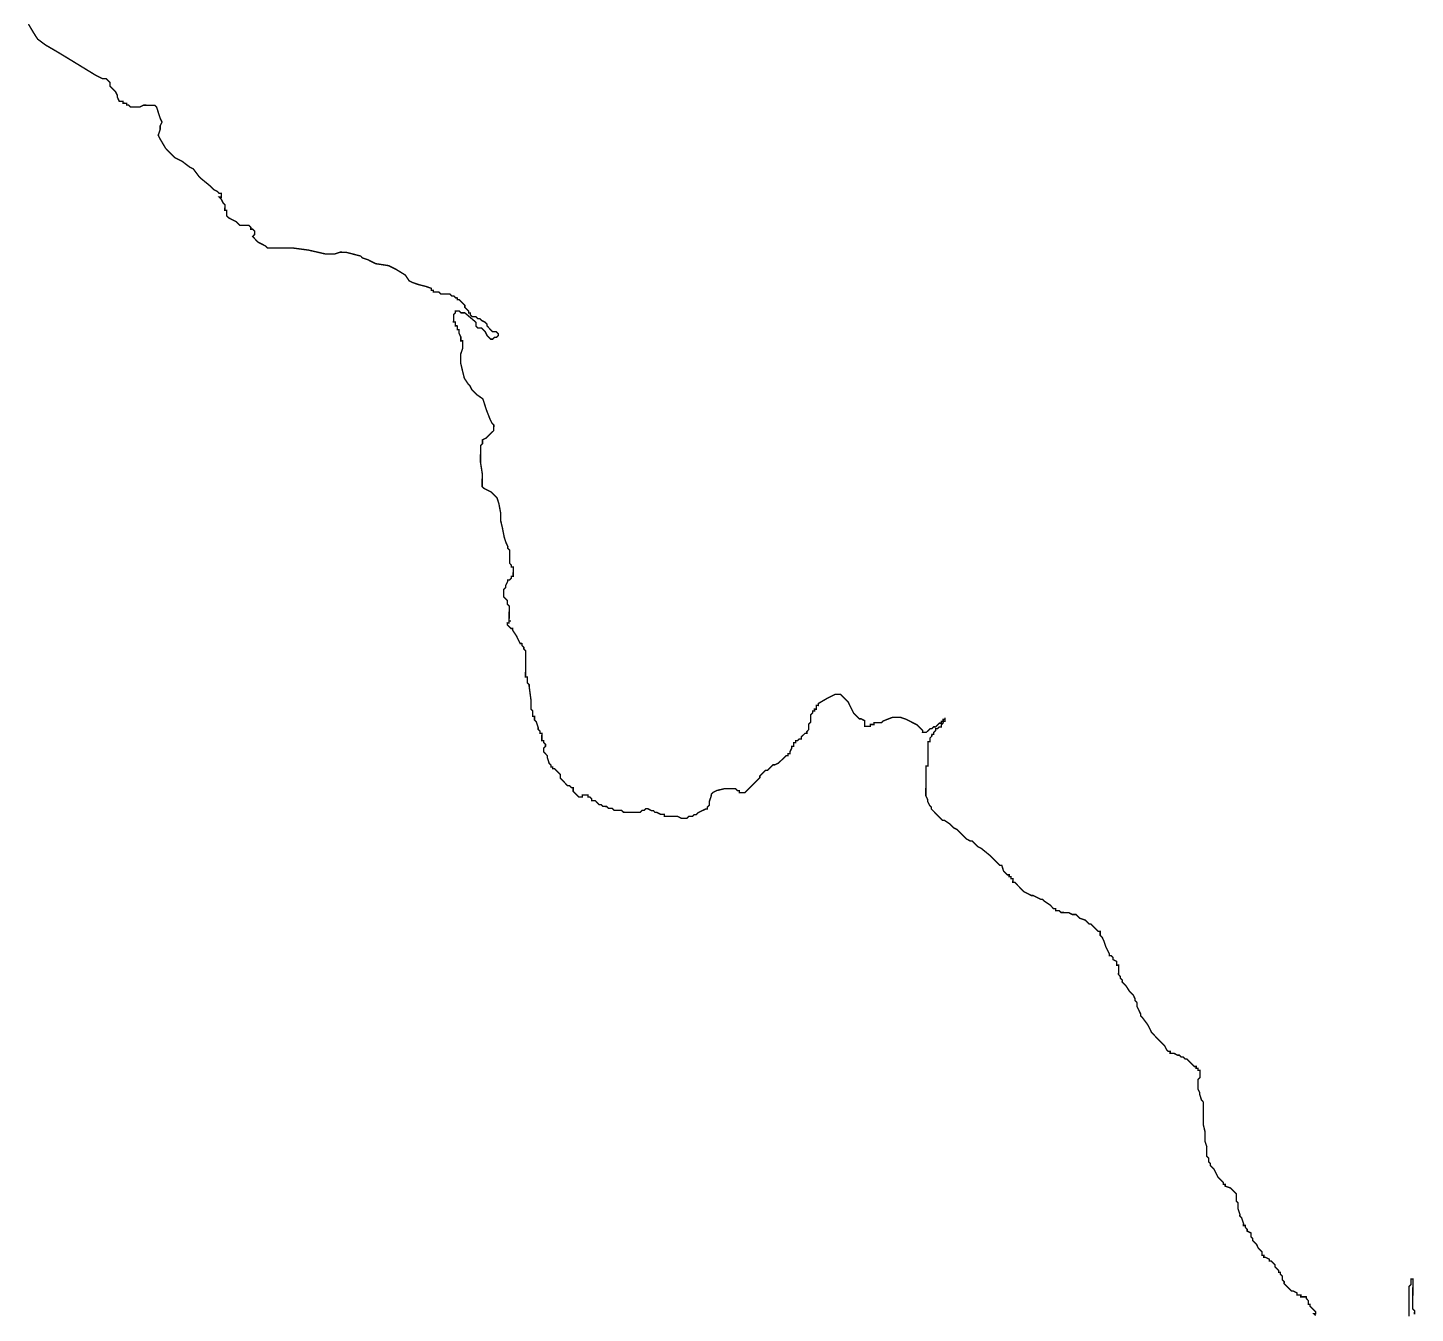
# Model space of a CAD drawing. Header units: metres. Extents: x 290190 to 339802, y 1811045 to 1991312.
# Drawn here: x 303008 to 306006, y 1937912 to 1940691 of the extents above; entities that cross this region are included whole.
import ezdxf

# ---------------------------------------------------------------- set-up
doc = ezdxf.new("R2010")
doc.units = ezdxf.units.M
doc.header["$MEASUREMENT"] = 0
doc.layers.add('HAZARDS LINE', color=1, linetype='Continuous')

msp = doc.modelspace()

# ---------------------------------------------------------------- linework, layer by layer
at = {"layer": 'HAZARDS LINE', "lineweight": 18}
for points in [[(305791, 1937907, 3.02, 3.02, 0), (305787, 1937911.1, 3.02, 3.02, 0), (305791, 1937911.1, 3.02, 3.02, 0), (305791, 1937915.1, 3.02, 3.02, 0), (305783, 1937923.2, 3.02, 3.02, 0), (305779, 1937927.3, 3.02, 3.02, 0), (305779, 1937931.3, 3.02, 3.02, 0), (305775, 1937931.4, 3.02, 3.02, 0), (305775.1, 1937939.4, 3.02, 3.02, 0), (305771.1, 1937943.5, 3.02, 3.02, 0), (305771.1, 1937947.5, 3.02, 3.02, 0), (305759, 1937947.6, 3.02, 3.02, 0), (305759, 1937951.7, 3.02, 3.02, 0), (305751, 1937951.7, 3.02, 3.02, 0), (305751, 1937955.8, 3.02, 3.02, 0), (305743, 1937959.9, 3.02, 3.02, 0), (305738.9, 1937959.9, 3.02, 3.02, 0), (305730.9, 1937968, 3.02, 3.02, 0), (305726.9, 1937972.1, 3.02, 3.02, 0), (305722.9, 1937976.1, 3.02, 3.02, 0), (305723, 1937980.2, 3.02, 3.02, 0), (305718.9, 1937984.2, 3.02, 3.02, 0), (305719, 1937992.3, 3.02, 3.02, 0), (305715, 1937996.4, 3.02, 3.02, 0), (305715, 1938000.4, 3.02, 3.02, 0), (305711, 1938000.4, 3.02, 3.02, 0), (305711, 1938004.5, 3.02, 3.02, 0), (305707, 1938008.5, 3.02, 3.02, 0), (305703, 1938012.6, 3.02, 3.02, 0), (305703.1, 1938016.6, 3.02, 3.02, 0), (305699.1, 1938020.7, 3.02, 3.02, 0), (305695.1, 1938024.8, 3.02, 3.02, 0), (305691, 1938024.8, 3.02, 3.02, 0), (305691.1, 1938028.8, 3.02, 3.02, 0), (305683, 1938032.9, 3.02, 3.02, 0), (305679, 1938032.9, 3.02, 3.02, 0), (305679, 1938037, 3.02, 3.02, 0), (305675, 1938037, 3.02, 3.02, 0), (305675, 1938045.1, 3.02, 3.02, 0), (305671, 1938049.1, 3.02, 3.02, 0), (305667, 1938053.2, 3.02, 3.02, 0), (305663.1, 1938061.3, 3.02, 3.02, 0), (305659.1, 1938065.4, 3.02, 3.02, 0), (305655.1, 1938069.4, 3.02, 3.02, 0), (305655.1, 1938073.5, 3.02, 3.02, 0), (305651.1, 1938077.5, 3.02, 3.02, 0), (305651.2, 1938085.6, 3.02, 3.02, 0), (305643.1, 1938089.7, 3.02, 3.02, 0), (305643.1, 1938093.7, 3.02, 3.02, 0), (305639.1, 1938097.8, 3.02, 3.02, 0), (305639.2, 1938101.8, 3.02, 3.02, 0), (305635.1, 1938101.8, 3.02, 3.02, 0), (305635.2, 1938105.9, 3.02, 3.02, 0), (305631.2, 1938118, 3.02, 3.02, 0), (305627.2, 1938122.1, 3.02, 3.02, 0), (305627.3, 1938126.1, 3.02, 3.02, 0), (305623.3, 1938138.2, 3.02, 3.02, 0), (305623.4, 1938150.3, 3.02, 3.02, 0), (305619.4, 1938154.4, 3.02, 3.02, 0), (305619.5, 1938170.5, 3.02, 3.02, 0), (305611.5, 1938178.7, 3.02, 3.02, 0), (305607.5, 1938182.7, 3.02, 3.02, 0), (305595.5, 1938186.9, 3.02, 3.02, 0), (305595.5, 1938190.9, 3.02, 3.02, 0), (305591.4, 1938190.9, 3.02, 3.02, 0), (305591.5, 1938195, 3.02, 3.02, 0), (305587.5, 1938199, 3.02, 3.02, 0), (305579.5, 1938207.1, 3.02, 3.02, 0), (305571.5, 1938223.3, 3.02, 3.02, 0), (305563.5, 1938231.5, 3.02, 3.02, 0), (305563.6, 1938235.5, 3.02, 3.02, 0), (305559.6, 1938239.6, 3.02, 3.02, 0), (305559.6, 1938247.6, 3.02, 3.02, 0), (305555.6, 1938251.7, 3.02, 3.02, 0), (305555.8, 1938271.9, 3.02, 3.02, 0), (305551.8, 1938284, 3.02, 3.02, 0), (305552, 1938304.2, 3.02, 3.02, 0), (305548.1, 1938320.3, 3.02, 3.02, 0), (305548.4, 1938368.7, 3.02, 3.02, 0), (305544.4, 1938372.8, 3.02, 3.02, 0), (305540.5, 1938384.9, 3.02, 3.02, 0), (305540.5, 1938389, 3.02, 3.02, 0), (305536.5, 1938397.1, 3.02, 3.02, 0), (305536.7, 1938417.2, 3.02, 3.02, 0), (305540.8, 1938421.2, 3.02, 3.02, 0), (305540.9, 1938437.4, 3.02, 3.02, 0), (305536.8, 1938437.4, 3.02, 3.02, 0), (305536.9, 1938441.4, 3.02, 3.02, 0), (305532.8, 1938441.5, 3.02, 3.02, 0), (305532.9, 1938445.5, 3.02, 3.02, 0), (305528.8, 1938445.5, 3.02, 3.02, 0), (305524.8, 1938449.6, 3.02, 3.02, 0), (305520.8, 1938453.6, 3.02, 3.02, 0), (305512.8, 1938461.8, 3.02, 3.02, 0), (305508.8, 1938461.8, 3.02, 3.02, 0), (305504.8, 1938465.9, 3.02, 3.02, 0), (305500.8, 1938465.9, 3.02, 3.02, 0), (305496.8, 1938470, 3.02, 3.02, 0), (305492.7, 1938470, 3.02, 3.02, 0), (305484.7, 1938474.1, 3.02, 3.02, 0), (305476.6, 1938474.1, 3.02, 3.02, 0), (305476.7, 1938478.2, 3.02, 3.02, 0), (305472.6, 1938478.2, 3.02, 3.02, 0), (305468.6, 1938482.3, 3.02, 3.02, 0), (305464.6, 1938490.4, 3.02, 3.02, 0), (305456.6, 1938498.5, 3.02, 3.02, 0), (305444.6, 1938510.7, 3.02, 3.02, 0), (305440.6, 1938514.8, 3.02, 3.02, 0), (305436.6, 1938518.8, 3.02, 3.02, 0), (305432.7, 1938526.9, 3.02, 3.02, 0), (305428.7, 1938535, 3.02, 3.02, 0), (305416.7, 1938551.2, 3.02, 3.02, 0), (305412.7, 1938555.3, 3.02, 3.02, 0), (305412.7, 1938559.3, 3.02, 3.02, 0), (305408.8, 1938567.4, 3.02, 3.02, 0), (305404.8, 1938575.5, 3.02, 3.02, 0), (305404.9, 1938583.6, 3.02, 3.02, 0), (305400.9, 1938587.7, 3.02, 3.02, 0), (305400.9, 1938591.7, 3.02, 3.02, 0), (305396.9, 1938599.8, 3.02, 3.02, 0), (305392.9, 1938603.9, 3.02, 3.02, 0), (305388.9, 1938607.9, 3.02, 3.02, 0), (305380.9, 1938620.1, 3.02, 3.02, 0), (305376.9, 1938624.1, 3.02, 3.02, 0), (305372.9, 1938628.2, 3.02, 3.02, 0), (305373, 1938632.2, 3.02, 3.02, 0), (305369, 1938636.3, 3.02, 3.02, 0), (305369, 1938640.3, 3.02, 3.02, 0), (305365, 1938644.4, 3.02, 3.02, 0), (305365.1, 1938664.6, 3.02, 3.02, 0), (305361.1, 1938664.6, 3.02, 3.02, 0), (305361.2, 1938672.7, 3.02, 3.02, 0), (305353.1, 1938676.8, 3.02, 3.02, 0), (305353.2, 1938680.8, 3.02, 3.02, 0), (305349.2, 1938684.9, 3.02, 3.02, 0), (305345.1, 1938684.9, 3.02, 3.02, 0), (305345.2, 1938688.9, 3.02, 3.02, 0), (305341.2, 1938697, 3.02, 3.02, 0), (305337.2, 1938705.1, 3.02, 3.02, 0), (305333.3, 1938717.3, 3.02, 3.02, 0), (305329.3, 1938725.4, 3.02, 3.02, 0), (305325.3, 1938729.4, 3.02, 3.02, 0), (305325.4, 1938737.5, 3.02, 3.02, 0), (305321.3, 1938737.5, 3.02, 3.02, 0), (305317.3, 1938741.6, 3.02, 3.02, 0), (305313.3, 1938745.6, 3.02, 3.02, 0), (305309.3, 1938749.7, 3.02, 3.02, 0), (305305.3, 1938753.8, 3.02, 3.02, 0), (305301.3, 1938753.8, 3.02, 3.02, 0), (305293.3, 1938761.9, 3.02, 3.02, 0), (305281.2, 1938766.1, 3.02, 3.02, 0), (305273.2, 1938774.2, 3.02, 3.02, 0), (305265.1, 1938774.2, 3.02, 3.02, 0), (305257.1, 1938778.3, 3.02, 3.02, 0), (305241, 1938778.5, 3.02, 3.02, 0), (305237, 1938782.5, 3.02, 3.02, 0), (305228.9, 1938782.6, 3.02, 3.02, 0), (305228.9, 1938786.6, 3.02, 3.02, 0), (305224.9, 1938786.6, 3.02, 3.02, 0), (305216.9, 1938794.8, 3.02, 3.02, 0), (305204.9, 1938802.9, 3.02, 3.02, 0), (305200.9, 1938807, 3.02, 3.02, 0), (305196.8, 1938807, 3.02, 3.02, 0), (305188.8, 1938811.1, 3.02, 3.02, 0), (305180.8, 1938815.2, 3.02, 3.02, 0), (305176.7, 1938815.2, 3.02, 3.02, 0), (305168.7, 1938819.3, 3.02, 3.02, 0), (305160.6, 1938823.4, 3.02, 3.02, 0), (305156.6, 1938827.5, 3.02, 3.02, 0), (305152.6, 1938831.6, 3.02, 3.02, 0), (305144.6, 1938839.7, 3.02, 3.02, 0), (305140.6, 1938843.8, 3.02, 3.02, 0), (305136.6, 1938843.8, 3.02, 3.02, 0), (305136.7, 1938851.9, 3.02, 3.02, 0), (305132.6, 1938851.9, 3.02, 3.02, 0), (305132.7, 1938855.9, 3.02, 3.02, 0), (305128.6, 1938855.9, 3.02, 3.02, 0), (305128.7, 1938860, 3.02, 3.02, 0), (305124.6, 1938860, 3.02, 3.02, 0), (305120.6, 1938864.1, 3.02, 3.02, 0), (305116.6, 1938868.1, 3.02, 3.02, 0), (305112.7, 1938880.3, 3.02, 3.02, 0), (305108.6, 1938880.3, 3.02, 3.02, 0), (305104.6, 1938884.4, 3.02, 3.02, 0), (305100.6, 1938888.4, 3.02, 3.02, 0), (305088.6, 1938900.6, 3.02, 3.02, 0), (305068.6, 1938916.9, 3.02, 3.02, 0), (305060.6, 1938921, 3.02, 3.02, 0), (305056.6, 1938925.1, 3.02, 3.02, 0), (305048.5, 1938933.2, 3.02, 3.02, 0), (305044.5, 1938933.2, 3.02, 3.02, 0), (305036.5, 1938937.3, 3.02, 3.02, 0), (305028.5, 1938945.4, 3.02, 3.02, 0), (305020.5, 1938953.6, 3.02, 3.02, 0), (305016.5, 1938957.6, 3.02, 3.02, 0), (305008.4, 1938961.7, 3.02, 3.02, 0), (305000.4, 1938969.9, 3.02, 3.02, 0), (304988.4, 1938978, 3.02, 3.02, 0), (304984.4, 1938978, 3.02, 3.02, 0), (304980.4, 1938982.1, 3.02, 3.02, 0), (304964.3, 1938998.4, 3.02, 3.02, 0), (304960.3, 1939002.4, 3.02, 3.02, 0), (304960.4, 1939006.5, 3.02, 3.02, 0), (304956.4, 1939010.5, 3.02, 3.02, 0), (304952.4, 1939018.6, 3.02, 3.02, 0), (304952.4, 1939022.7, 3.02, 3.02, 0), (304948.5, 1939030.8, 3.02, 3.02, 0), (304948.9, 1939095.3, 3.02, 3.02, 0), (304953, 1939095.3, 3.02, 3.02, 0), (304953.4, 1939147.7, 3.02, 3.02, 0), (304957.4, 1939147.7, 3.02, 3.02, 0), (304957.5, 1939155.7, 3.02, 3.02, 0), (304961.5, 1939159.7, 3.02, 3.02, 0), (304961.6, 1939163.8, 3.02, 3.02, 0), (304965.6, 1939163.7, 3.02, 3.02, 0), (304965.6, 1939167.8, 3.02, 3.02, 0), (304969.7, 1939171.8, 3.02, 3.02, 0), (304969.7, 1939175.8, 3.02, 3.02, 0), (304973.7, 1939175.8, 3.02, 3.02, 0), (304977.8, 1939179.8, 3.02, 3.02, 0), (304981.8, 1939179.8, 3.02, 3.02, 0), (304981.9, 1939183.8, 3.02, 3.02, 0), (304985.9, 1939187.8, 3.02, 3.02, 0), (304986, 1939191.8, 3.02, 3.02, 0), (304986, 1939195.9, 3.02, 3.02, 0), (304990, 1939195.8, 3.02, 3.02, 0), (304990, 1939191.8, 3.02, 3.02, 0), (304986, 1939191.8, 3.02, 3.02, 0), (304981.9, 1939191.9, 3.02, 3.02, 0), (304981.9, 1939187.8, 3.02, 3.02, 0), (304977.9, 1939187.9, 3.02, 3.02, 0), (304969.7, 1939179.8, 3.02, 3.02, 0), (304965.7, 1939179.9, 3.02, 3.02, 0), (304961.7, 1939175.9, 3.02, 3.02, 0), (304957.6, 1939175.9, 3.02, 3.02, 0), (304949.5, 1939167.9, 3.02, 3.02, 0), (304941.4, 1939168, 3.02, 3.02, 0), (304941.5, 1939172, 3.02, 3.02, 0), (304937.5, 1939176.1, 3.02, 3.02, 0), (304929.4, 1939184.2, 3.02, 3.02, 0), (304905.3, 1939196.5, 3.02, 3.02, 0), (304893.3, 1939200.6, 3.02, 3.02, 0), (304877.1, 1939200.7, 3.02, 3.02, 0), (304856.9, 1939192.8, 3.02, 3.02, 0), (304852.9, 1939188.8, 3.02, 3.02, 0), (304836.7, 1939188.9, 3.02, 3.02, 0), (304836.7, 1939184.9, 3.02, 3.02, 0), (304828.6, 1939184.9, 3.02, 3.02, 0), (304828.6, 1939180.9, 3.02, 3.02, 0), (304816.5, 1939181, 3.02, 3.02, 0), (304816.6, 1939193.1, 3.02, 3.02, 0), (304808.6, 1939197.2, 3.02, 3.02, 0), (304804.5, 1939197.2, 3.02, 3.02, 0), (304800.5, 1939201.3, 3.02, 3.02, 0), (304792.5, 1939209.4, 3.02, 3.02, 0), (304788.5, 1939217.5, 3.02, 3.02, 0), (304780.6, 1939233.7, 3.02, 3.02, 0), (304764.6, 1939250, 3.02, 3.02, 0), (304752.5, 1939250.1, 3.02, 3.02, 0), (304744.4, 1939246.1, 3.02, 3.02, 0), (304736.3, 1939242.1, 3.02, 3.02, 0), (304716, 1939230.2, 3.02, 3.02, 0), (304716, 1939226.1, 3.02, 3.02, 0), (304712, 1939226.2, 3.02, 3.02, 0), (304711.9, 1939218.1, 3.02, 3.02, 0), (304707.9, 1939218.1, 3.02, 3.02, 0), (304707.9, 1939214.1, 3.02, 3.02, 0), (304703.8, 1939214.1, 3.02, 3.02, 0), (304703.8, 1939210.1, 3.02, 3.02, 0), (304699.7, 1939206.1, 3.02, 3.02, 0), (304699.7, 1939202.1, 3.02, 3.02, 0), (304699.7, 1939198, 3.02, 3.02, 0), (304699.6, 1939194, 3.02, 3.02, 0), (304699.6, 1939190, 3.02, 3.02, 0), (304695.5, 1939186, 3.02, 3.02, 0), (304695.5, 1939181.9, 3.02, 3.02, 0), (304695.5, 1939177.9, 3.02, 3.02, 0), (304695.4, 1939173.9, 3.02, 3.02, 0), (304691.4, 1939169.8, 3.02, 3.02, 0), (304691.4, 1939165.8, 3.02, 3.02, 0), (304687.3, 1939165.8, 3.02, 3.02, 0), (304683.3, 1939161.8, 3.02, 3.02, 0), (304679.2, 1939157.8, 3.02, 3.02, 0), (304679.2, 1939153.8, 3.02, 3.02, 0), (304675.1, 1939153.8, 3.02, 3.02, 0), (304671.1, 1939149.8, 3.02, 3.02, 0), (304667, 1939149.9, 3.02, 3.02, 0), (304667, 1939145.8, 3.02, 3.02, 0), (304663, 1939145.9, 3.02, 3.02, 0), (304662.9, 1939141.8, 3.02, 3.02, 0), (304662.9, 1939137.8, 3.02, 3.02, 0), (304658.9, 1939137.8, 3.02, 3.02, 0), (304658.8, 1939133.8, 3.02, 3.02, 0), (304654.8, 1939125.8, 3.02, 3.02, 0), (304654.7, 1939121.7, 3.02, 3.02, 0), (304650.7, 1939121.7, 3.02, 3.02, 0), (304650.7, 1939117.7, 3.02, 3.02, 0), (304646.6, 1939117.7, 3.02, 3.02, 0), (304642.6, 1939113.7, 3.02, 3.02, 0), (304638.5, 1939109.7, 3.02, 3.02, 0), (304634.4, 1939105.7, 3.02, 3.02, 0), (304630.4, 1939101.7, 3.02, 3.02, 0), (304622.3, 1939097.8, 3.02, 3.02, 0), (304618.2, 1939097.8, 3.02, 3.02, 0), (304614.2, 1939093.8, 3.02, 3.02, 0), (304610.1, 1939089.8, 3.02, 3.02, 0), (304606.1, 1939085.8, 3.02, 3.02, 0), (304602, 1939085.8, 3.02, 3.02, 0), (304598, 1939081.8, 3.02, 3.02, 0), (304593.9, 1939077.8, 3.02, 3.02, 0), (304589.8, 1939073.8, 3.02, 3.02, 0), (304589.8, 1939069.8, 3.02, 3.02, 0), (304581.7, 1939061.8, 3.02, 3.02, 0), (304577.6, 1939057.8, 3.02, 3.02, 0), (304573.5, 1939053.8, 3.02, 3.02, 0), (304565.4, 1939045.8, 3.02, 3.02, 0), (304561.4, 1939041.7, 3.02, 3.02, 0), (304557.3, 1939037.7, 3.02, 3.02, 0), (304553.3, 1939037.8, 3.02, 3.02, 0), (304549.2, 1939037.8, 3.02, 3.02, 0), (304545.2, 1939037.8, 3.02, 3.02, 0), (304545.2, 1939041.9, 3.02, 3.02, 0), (304541.2, 1939041.9, 3.02, 3.02, 0), (304537.2, 1939046, 3.02, 3.02, 0), (304533.2, 1939046, 3.02, 3.02, 0), (304529.1, 1939046, 3.02, 3.02, 0), (304525.1, 1939046.1, 3.02, 3.02, 0), (304521.1, 1939046.1, 3.02, 3.02, 0), (304513, 1939046.1, 3.02, 3.02, 0), (304496.8, 1939042.2, 3.02, 3.02, 0), (304488.7, 1939038.3, 3.02, 3.02, 0), (304484.7, 1939034.3, 3.02, 3.02, 0), (304484.6, 1939030.2, 3.02, 3.02, 0), (304480.5, 1939018.2, 3.02, 3.02, 0), (304480.5, 1939010.1, 3.02, 3.02, 0), (304476.4, 1939006.1, 3.02, 3.02, 0), (304476.4, 1939002.1, 3.02, 3.02, 0), (304472.3, 1939002.1, 3.02, 3.02, 0), (304464.2, 1938998.1, 3.02, 3.02, 0), (304456.1, 1938994.1, 3.02, 3.02, 0), (304452.1, 1938990.1, 3.02, 3.02, 0), (304448, 1938990.2, 3.02, 3.02, 0), (304444, 1938986.2, 3.02, 3.02, 0), (304435.9, 1938986.2, 3.02, 3.02, 0), (304431.9, 1938982.2, 3.02, 3.02, 0), (304423.8, 1938982.3, 3.02, 3.02, 0), (304419.8, 1938982.3, 3.02, 3.02, 0), (304411.7, 1938986.4, 3.02, 3.02, 0), (304399.6, 1938986.5, 3.02, 3.02, 0), (304395.6, 1938986.5, 3.02, 3.02, 0), (304387.5, 1938986.6, 3.02, 3.02, 0), (304383.5, 1938986.6, 3.02, 3.02, 0), (304383.5, 1938990.7, 3.02, 3.02, 0), (304379.5, 1938990.7, 3.02, 3.02, 0), (304375.5, 1938990.7, 3.02, 3.02, 0), (304367.4, 1938994.8, 3.02, 3.02, 0), (304363.4, 1938994.8, 3.02, 3.02, 0), (304359.4, 1938998.9, 3.02, 3.02, 0), (304355.3, 1938998.9, 3.02, 3.02, 0), (304347.3, 1939003, 3.02, 3.02, 0), (304343.3, 1939003.1, 3.02, 3.02, 0), (304339.2, 1938999.1, 3.02, 3.02, 0), (304335.2, 1938999.1, 3.02, 3.02, 0), (304331.1, 1938995.1, 3.02, 3.02, 0), (304327.1, 1938995.1, 3.02, 3.02, 0), (304323.1, 1938995.1, 3.02, 3.02, 0), (304319, 1938995.2, 3.02, 3.02, 0), (304315, 1938995.2, 3.02, 3.02, 0), (304311, 1938995.2, 3.02, 3.02, 0), (304306.9, 1938995.3, 3.02, 3.02, 0), (304298.9, 1938995.3, 3.02, 3.02, 0), (304294.8, 1938995.4, 3.02, 3.02, 0), (304290.8, 1938999.4, 3.02, 3.02, 0), (304286.8, 1938999.5, 3.02, 3.02, 0), (304282.8, 1938999.5, 3.02, 3.02, 0), (304274.7, 1938999.5, 3.02, 3.02, 0), (304270.7, 1939003.6, 3.02, 3.02, 0), (304266.7, 1939003.6, 3.02, 3.02, 0), (304262.6, 1939003.7, 3.02, 3.02, 0), (304258.6, 1939007.7, 3.02, 3.02, 0), (304250.6, 1939007.8, 3.02, 3.02, 0), (304246.6, 1939011.9, 3.02, 3.02, 0), (304242.5, 1939011.9, 3.02, 3.02, 0), (304238.5, 1939015.9, 3.02, 3.02, 0), (304234.5, 1939020, 3.02, 3.02, 0), (304230.5, 1939020, 3.02, 3.02, 0), (304226.4, 1939020.1, 3.02, 3.02, 0), (304226.5, 1939024.1, 3.02, 3.02, 0), (304222.5, 1939028.2, 3.02, 3.02, 0), (304218.4, 1939028.2, 3.02, 3.02, 0), (304218.5, 1939032.2, 3.02, 3.02, 0), (304214.4, 1939032.3, 3.02, 3.02, 0), (304210.4, 1939032.3, 3.02, 3.02, 0), (304206.4, 1939032.3, 3.02, 3.02, 0), (304206.3, 1939028.3, 3.02, 3.02, 0), (304202.3, 1939028.3, 3.02, 3.02, 0), (304198.3, 1939028.4, 3.02, 3.02, 0), (304194.3, 1939032.4, 3.02, 3.02, 0), (304190.3, 1939036.5, 3.02, 3.02, 0), (304186.3, 1939040.5, 3.02, 3.02, 0), (304186.3, 1939044.6, 3.02, 3.02, 0), (304186.3, 1939048.6, 3.02, 3.02, 0), (304182.3, 1939048.6, 3.02, 3.02, 0), (304178.3, 1939052.7, 3.02, 3.02, 0), (304174.3, 1939052.7, 3.02, 3.02, 0), (304170.3, 1939056.8, 3.02, 3.02, 0), (304166.3, 1939060.9, 3.02, 3.02, 0), (304162.3, 1939064.9, 3.02, 3.02, 0), (304158.3, 1939069, 3.02, 3.02, 0), (304158.3, 1939073, 3.02, 3.02, 0), (304158.3, 1939077.1, 3.02, 3.02, 0), (304154.3, 1939081.1, 3.02, 3.02, 0), (304150.3, 1939085.2, 3.02, 3.02, 0), (304146.3, 1939089.3, 3.02, 3.02, 0), (304142.3, 1939089.3, 3.02, 3.02, 0), (304142.3, 1939093.3, 3.02, 3.02, 0), (304138.3, 1939093.3, 3.02, 3.02, 0), (304138.3, 1939097.4, 3.02, 3.02, 0), (304134.3, 1939101.4, 3.02, 3.02, 0), (304130.4, 1939113.6, 3.02, 3.02, 0), (304130.4, 1939117.6, 3.02, 3.02, 0), (304126.4, 1939121.7, 3.02, 3.02, 0), (304122.4, 1939125.7, 3.02, 3.02, 0), (304122.4, 1939129.8, 3.02, 3.02, 0), (304122.4, 1939133.8, 3.02, 3.02, 0), (304126.5, 1939137.8, 3.02, 3.02, 0), (304126.5, 1939141.8, 3.02, 3.02, 0), (304122.5, 1939145.9, 3.02, 3.02, 0), (304122.6, 1939149.9, 3.02, 3.02, 0), (304118.5, 1939150, 3.02, 3.02, 0), (304118.6, 1939154, 3.02, 3.02, 0), (304118.7, 1939166.1, 3.02, 3.02, 0), (304114.6, 1939166.1, 3.02, 3.02, 0), (304114.7, 1939170.2, 3.02, 3.02, 0), (304110.7, 1939174.2, 3.02, 3.02, 0), (304110.7, 1939178.3, 3.02, 3.02, 0), (304106.7, 1939190.4, 3.02, 3.02, 0), (304102.7, 1939194.5, 3.02, 3.02, 0), (304102.8, 1939198.5, 3.02, 3.02, 0), (304102.8, 1939202.5, 3.02, 3.02, 0), (304098.8, 1939202.6, 3.02, 3.02, 0), (304098.8, 1939206.6, 3.02, 3.02, 0), (304098.8, 1939210.6, 3.02, 3.02, 0), (304098.9, 1939214.7, 3.02, 3.02, 0), (304094.9, 1939218.7, 3.02, 3.02, 0), (304094.9, 1939222.8, 3.02, 3.02, 0), (304094.9, 1939230.8, 3.02, 3.02, 0), (304095, 1939238.9, 3.02, 3.02, 0), (304091.2, 1939267.2, 3.02, 3.02, 0), (304091.2, 1939271.2, 3.02, 3.02, 0), (304087.2, 1939275.3, 3.02, 3.02, 0), (304087.2, 1939279.3, 3.02, 3.02, 0), (304087.3, 1939283.3, 3.02, 3.02, 0), (304087.3, 1939287.4, 3.02, 3.02, 0), (304083.3, 1939287.4, 3.02, 3.02, 0), (304083.3, 1939291.4, 3.02, 3.02, 0), (304083.3, 1939295.5, 3.02, 3.02, 0), (304083.4, 1939299.5, 3.02, 3.02, 0), (304083.4, 1939303.5, 3.02, 3.02, 0), (304083.4, 1939307.6, 3.02, 3.02, 0), (304083.5, 1939311.6, 3.02, 3.02, 0), (304083.5, 1939319.7, 3.02, 3.02, 0), (304083.6, 1939327.7, 3.02, 3.02, 0), (304083.6, 1939331.8, 3.02, 3.02, 0), (304083.6, 1939335.8, 3.02, 3.02, 0), (304083.7, 1939339.8, 3.02, 3.02, 0), (304083.7, 1939343.9, 3.02, 3.02, 0), (304079.7, 1939347.9, 3.02, 3.02, 0), (304079.7, 1939352, 3.02, 3.02, 0), (304075.7, 1939356, 3.02, 3.02, 0), (304075.8, 1939360, 3.02, 3.02, 0), (304071.7, 1939360.1, 3.02, 3.02, 0), (304063.8, 1939376.3, 3.02, 3.02, 0), (304055.8, 1939388.4, 3.02, 3.02, 0), (304055.8, 1939392.5, 3.02, 3.02, 0), (304051.8, 1939392.5, 3.02, 3.02, 0), (304047.8, 1939396.6, 3.02, 3.02, 0), (304043.8, 1939400.6, 3.02, 3.02, 0), (304043.8, 1939404.7, 3.02, 3.02, 0), (304047.9, 1939404.6, 3.02, 3.02, 0), (304047.9, 1939408.7, 3.02, 3.02, 0), (304051.9, 1939408.6, 3.02, 3.02, 0), (304047.9, 1939408.7, 3.02, 3.02, 0), (304047.9, 1939412.7, 3.02, 3.02, 0), (304048, 1939416.7, 3.02, 3.02, 0), (304048, 1939420.8, 3.02, 3.02, 0), (304048.1, 1939432.9, 3.02, 3.02, 0), (304048.1, 1939436.9, 3.02, 3.02, 0), (304048.1, 1939440.9, 3.02, 3.02, 0), (304044.1, 1939445, 3.02, 3.02, 0), (304044.2, 1939449, 3.02, 3.02, 0), (304044.2, 1939453.1, 3.02, 3.02, 0), (304040.2, 1939457.1, 3.02, 3.02, 0), (304036.2, 1939461.2, 3.02, 3.02, 0), (304036.2, 1939469.3, 3.02, 3.02, 0), (304036.3, 1939473.3, 3.02, 3.02, 0), (304036.3, 1939477.3, 3.02, 3.02, 0), (304040.4, 1939481.3, 3.02, 3.02, 0), (304040.4, 1939485.4, 3.02, 3.02, 0), (304044.5, 1939493.4, 3.02, 3.02, 0), (304044.5, 1939497.4, 3.02, 3.02, 0), (304048.6, 1939497.4, 3.02, 3.02, 0), (304052.6, 1939501.4, 3.02, 3.02, 0), (304052.7, 1939505.4, 3.02, 3.02, 0), (304056.7, 1939505.4, 3.02, 3.02, 0), (304056.7, 1939509.4, 3.02, 3.02, 0), (304056.7, 1939513.5, 3.02, 3.02, 0), (304056.8, 1939517.5, 3.02, 3.02, 0), (304056.8, 1939521.5, 3.02, 3.02, 0), (304056.8, 1939525.6, 3.02, 3.02, 0), (304052.8, 1939525.6, 3.02, 3.02, 0), (304052.8, 1939529.6, 3.02, 3.02, 0), (304048.8, 1939533.7, 3.02, 3.02, 0), (304048.9, 1939537.7, 3.02, 3.02, 0), (304049, 1939553.9, 3.02, 3.02, 0), (304049, 1939557.9, 3.02, 3.02, 0), (304049, 1939561.9, 3.02, 3.02, 0), (304045, 1939566, 3.02, 3.02, 0), (304045.1, 1939570, 3.02, 3.02, 0), (304041.1, 1939578.1, 3.02, 3.02, 0), (304037.2, 1939590.3, 3.02, 3.02, 0), (304033.3, 1939610.5, 3.02, 3.02, 0), (304029.4, 1939626.6, 3.02, 3.02, 0), (304029.5, 1939638.7, 3.02, 3.02, 0), (304029.5, 1939642.8, 3.02, 3.02, 0), (304025.6, 1939663, 3.02, 3.02, 0), (304021.7, 1939675.1, 3.02, 3.02, 0), (304013.7, 1939683.2, 3.02, 3.02, 0), (304009.7, 1939687.3, 3.02, 3.02, 0), (304001.6, 1939691.4, 3.02, 3.02, 0), (303993.6, 1939695.5, 3.02, 3.02, 0), (303989.6, 1939699.5, 3.02, 3.02, 0), (303989.7, 1939707.6, 3.02, 3.02, 0), (303989.7, 1939715.7, 3.02, 3.02, 0), (303989.8, 1939723.7, 3.02, 3.02, 0), (303989.8, 1939727.8, 3.02, 3.02, 0), (303986, 1939752, 3.02, 3.02, 0), (303986, 1939760.1, 3.02, 3.02, 0), (303986.1, 1939768.1, 3.02, 3.02, 0), (303986.2, 1939780.2, 3.02, 3.02, 0), (303986.2, 1939784.3, 3.02, 3.02, 0), (303986.2, 1939788.3, 3.02, 3.02, 0), (303990.3, 1939792.3, 3.02, 3.02, 0), (303990.4, 1939800.4, 3.02, 3.02, 0), (303998.4, 1939804.3, 3.02, 3.02, 0), (304010.6, 1939816.4, 3.02, 3.02, 0), (304014.7, 1939820.4, 3.02, 3.02, 0), (304014.7, 1939824.4, 3.02, 3.02, 0), (304014.8, 1939828.4, 3.02, 3.02, 0), (304014.8, 1939832.5, 3.02, 3.02, 0), (304010.8, 1939836.5, 3.02, 3.02, 0), (304006.8, 1939844.6, 3.02, 3.02, 0), (303998.9, 1939864.8, 3.02, 3.02, 0), (303995, 1939877, 3.02, 3.02, 0), (303991, 1939889.1, 3.02, 3.02, 0), (303979, 1939897.3, 3.02, 3.02, 0), (303967, 1939909.5, 3.02, 3.02, 0), (303963, 1939917.6, 3.02, 3.02, 0), (303959, 1939921.6, 3.02, 3.02, 0), (303951, 1939933.8, 3.02, 3.02, 0), (303947.1, 1939949.9, 3.02, 3.02, 0), (303943.2, 1939966.1, 3.02, 3.02, 0), (303943.3, 1939974.2, 3.02, 3.02, 0), (303943.4, 1939986.3, 3.02, 3.02, 0), (303947.5, 1939998.3, 3.02, 3.02, 0), (303947.5, 1940002.4, 3.02, 3.02, 0), (303947.5, 1940006.4, 3.02, 3.02, 0), (303947.6, 1940010.5, 3.02, 3.02, 0), (303947.6, 1940014.5, 3.02, 3.02, 0), (303943.6, 1940014.5, 3.02, 3.02, 0), (303943.6, 1940018.5, 3.02, 3.02, 0), (303943.6, 1940022.6, 3.02, 3.02, 0), (303939.7, 1940030.7, 3.02, 3.02, 0), (303939.7, 1940034.7, 3.02, 3.02, 0), (303939.7, 1940038.7, 3.02, 3.02, 0), (303935.7, 1940038.8, 3.02, 3.02, 0), (303935.7, 1940042.8, 3.02, 3.02, 0), (303935.7, 1940046.8, 3.02, 3.02, 0), (303931.7, 1940046.9, 3.02, 3.02, 0), (303931.7, 1940050.9, 3.02, 3.02, 0), (303931.8, 1940054.9, 3.02, 3.02, 0), (303927.7, 1940055, 3.02, 3.02, 0), (303927.8, 1940059, 3.02, 3.02, 0), (303927.8, 1940063, 3.02, 3.02, 0), (303927.8, 1940067.1, 3.02, 3.02, 0), (303927.9, 1940071.1, 3.02, 3.02, 0), (303931.9, 1940075.1, 3.02, 3.02, 0), (303932, 1940079.1, 3.02, 3.02, 0), (303936, 1940079.1, 3.02, 3.02, 0), (303940, 1940079.1, 3.02, 3.02, 0), (303944, 1940075, 3.02, 3.02, 0), (303948.1, 1940075, 3.02, 3.02, 0), (303952.1, 1940075, 3.02, 3.02, 0), (303976.1, 1940054.6, 3.02, 3.02, 0), (303976.1, 1940046.5, 3.02, 3.02, 0), (303980.1, 1940042.5, 3.02, 3.02, 0), (303984.1, 1940042.4, 3.02, 3.02, 0), (303988.1, 1940042.4, 3.02, 3.02, 0), (303992.1, 1940038.3, 3.02, 3.02, 0), (303996.1, 1940034.3, 3.02, 3.02, 0), (304000.1, 1940026.2, 3.02, 3.02, 0), (304004.1, 1940022.1, 3.02, 3.02, 0), (304008.1, 1940018.1, 3.02, 3.02, 0), (304012.2, 1940018, 3.02, 3.02, 0), (304016.2, 1940022, 3.02, 3.02, 0), (304020.3, 1940022, 3.02, 3.02, 0), (304024.3, 1940026, 3.02, 3.02, 0), (304024.3, 1940030, 3.02, 3.02, 0), (304020.3, 1940034.1, 3.02, 3.02, 0), (304012.3, 1940034.2, 3.02, 3.02, 0), (304008.3, 1940038.2, 3.02, 3.02, 0), (304004.3, 1940042.3, 3.02, 3.02, 0), (304000.3, 1940046.4, 3.02, 3.02, 0), (304000.3, 1940050.4, 3.02, 3.02, 0), (303996.3, 1940054.5, 3.02, 3.02, 0), (303988.3, 1940058.5, 3.02, 3.02, 0), (303984.3, 1940062.6, 3.02, 3.02, 0), (303980.2, 1940062.6, 3.02, 3.02, 0), (303976.2, 1940066.7, 3.02, 3.02, 0), (303968.2, 1940066.8, 3.02, 3.02, 0), (303964.2, 1940070.8, 3.02, 3.02, 0), (303964.2, 1940074.9, 3.02, 3.02, 0), (303960.2, 1940074.9, 3.02, 3.02, 0), (303960.2, 1940078.9, 3.02, 3.02, 0), (303956.2, 1940083, 3.02, 3.02, 0), (303952.2, 1940087.1, 3.02, 3.02, 0), (303952.2, 1940091.1, 3.02, 3.02, 0), (303948.2, 1940095.2, 3.02, 3.02, 0), (303944.2, 1940099.2, 3.02, 3.02, 0), (303940.2, 1940103.3, 3.02, 3.02, 0), (303936.2, 1940103.3, 3.02, 3.02, 0), (303936.2, 1940107.3, 3.02, 3.02, 0), (303932.2, 1940107.4, 3.02, 3.02, 0), (303928.2, 1940111.4, 3.02, 3.02, 0), (303924.1, 1940111.5, 3.02, 3.02, 0), (303920.1, 1940115.5, 3.02, 3.02, 0), (303916.1, 1940115.6, 3.02, 3.02, 0), (303912.1, 1940115.6, 3.02, 3.02, 0), (303908, 1940115.6, 3.02, 3.02, 0), (303904, 1940115.7, 3.02, 3.02, 0), (303900, 1940115.7, 3.02, 3.02, 0), (303896, 1940119.8, 3.02, 3.02, 0), (303891.9, 1940119.8, 3.02, 3.02, 0), (303887.9, 1940119.8, 3.02, 3.02, 0), (303883.9, 1940119.8, 3.02, 3.02, 0), (303883.9, 1940123.9, 3.02, 3.02, 0), (303879.9, 1940123.9, 3.02, 3.02, 0), (303879.9, 1940127.9, 3.02, 3.02, 0), (303867.8, 1940132.1, 3.02, 3.02, 0), (303851.7, 1940136.2, 3.02, 3.02, 0), (303839.7, 1940140.3, 3.02, 3.02, 0), (303831.6, 1940144.4, 3.02, 3.02, 0), (303823.6, 1940156.6, 3.02, 3.02, 0), (303803.6, 1940168.9, 3.02, 3.02, 0), (303787.5, 1940177, 3.02, 3.02, 0), (303759.3, 1940181.3, 3.02, 3.02, 0), (303743.2, 1940189.5, 3.02, 3.02, 0), (303731.2, 1940193.6, 3.02, 3.02, 0), (303727.2, 1940197.7, 3.02, 3.02, 0), (303695, 1940206, 3.02, 3.02, 0), (303682.9, 1940206.1, 3.02, 3.02, 0), (303670.7, 1940202.1, 3.02, 3.02, 0), (303650.6, 1940202.3, 3.02, 3.02, 0), (303614.3, 1940210.6, 3.02, 3.02, 0), (303582.1, 1940214.9, 3.02, 3.02, 0), (303545.8, 1940215.2, 3.02, 3.02, 0), (303529.7, 1940215.3, 3.02, 3.02, 0), (303525.6, 1940215.3, 3.02, 3.02, 0), (303521.6, 1940219.4, 3.02, 3.02, 0), (303513.6, 1940223.5, 3.02, 3.02, 0), (303505.6, 1940227.6, 3.02, 3.02, 0), (303501.6, 1940231.6, 3.02, 3.02, 0), (303497.6, 1940235.7, 3.02, 3.02, 0), (303493.6, 1940239.8, 3.02, 3.02, 0), (303497.6, 1940243.8, 3.02, 3.02, 0), (303497.7, 1940247.8, 3.02, 3.02, 0), (303497.7, 1940251.8, 3.02, 3.02, 0), (303493.7, 1940255.9, 3.02, 3.02, 0), (303489.6, 1940255.9, 3.02, 3.02, 0), (303489.7, 1940260, 3.02, 3.02, 0), (303485.7, 1940264, 3.02, 3.02, 0), (303477.6, 1940264.1, 3.02, 3.02, 0), (303473.6, 1940264.1, 3.02, 3.02, 0), (303465.5, 1940264.2, 3.02, 3.02, 0), (303457.5, 1940272.3, 3.02, 3.02, 0), (303449.5, 1940276.4, 3.02, 3.02, 0), (303441.4, 1940280.5, 3.02, 3.02, 0), (303437.4, 1940284.6, 3.02, 3.02, 0), (303437.5, 1940288.6, 3.02, 3.02, 0), (303437.5, 1940292.6, 3.02, 3.02, 0), (303437.5, 1940296.7, 3.02, 3.02, 0), (303433.5, 1940296.7, 3.02, 3.02, 0), (303433.5, 1940300.7, 3.02, 3.02, 0), (303433.6, 1940304.8, 3.02, 3.02, 0), (303433.6, 1940308.8, 3.02, 3.02, 0), (303429.6, 1940312.9, 3.02, 3.02, 0), (303425.6, 1940321, 3.02, 3.02, 0), (303421.6, 1940325, 3.02, 3.02, 0), (303425.6, 1940325, 3.02, 3.02, 0), (303425.7, 1940333.1, 3.02, 3.02, 0), (303421.7, 1940333.1, 3.02, 3.02, 0), (303417.7, 1940337.2, 3.02, 3.02, 0), (303409.6, 1940341.2, 3.02, 3.02, 0), (303401.6, 1940349.4, 3.02, 3.02, 0), (303381.6, 1940365.7, 3.02, 3.02, 0), (303377.6, 1940369.7, 3.02, 3.02, 0), (303365.6, 1940385.9, 3.02, 3.02, 0), (303357.6, 1940390, 3.02, 3.02, 0), (303341.5, 1940402.3, 3.02, 3.02, 0), (303325.5, 1940410.5, 3.02, 3.02, 0), (303305.4, 1940430.8, 3.02, 3.02, 0), (303293.5, 1940451, 3.02, 3.02, 0), (303289.5, 1940459.1, 3.02, 3.02, 0), (303293.7, 1940471.2, 3.02, 3.02, 0), (303293.7, 1940479.3, 3.02, 3.02, 0), (303297.8, 1940487.3, 3.02, 3.02, 0), (303293.8, 1940495.4, 3.02, 3.02, 0), (303289.9, 1940507.5, 3.02, 3.02, 0), (303286, 1940519.7, 3.02, 3.02, 0), (303281.9, 1940523.7, 3.02, 3.02, 0), (303273.9, 1940523.8, 3.02, 3.02, 0), (303261.8, 1940523.9, 3.02, 3.02, 0), (303257.8, 1940523.9, 3.02, 3.02, 0), (303249.7, 1940519.9, 3.02, 3.02, 0), (303245.6, 1940520, 3.02, 3.02, 0), (303237.6, 1940520, 3.02, 3.02, 0), (303233.5, 1940520.1, 3.02, 3.02, 0), (303229.5, 1940520.1, 3.02, 3.02, 0), (303225.5, 1940524.2, 3.02, 3.02, 0), (303221.5, 1940524.2, 3.02, 3.02, 0), (303221.5, 1940528.2, 3.02, 3.02, 0), (303217.5, 1940528.2, 3.02, 3.02, 0), (303213.4, 1940528.3, 3.02, 3.02, 0), (303213.5, 1940532.3, 3.02, 3.02, 0), (303209.4, 1940532.3, 3.02, 3.02, 0), (303205.4, 1940532.4, 3.02, 3.02, 0), (303201.4, 1940540.5, 3.02, 3.02, 0), (303201.4, 1940544.5, 3.02, 3.02, 0), (303197.5, 1940552.6, 3.02, 3.02, 0), (303189.5, 1940560.7, 3.02, 3.02, 0), (303185.5, 1940564.8, 3.02, 3.02, 0), (303185.5, 1940568.8, 3.02, 3.02, 0), (303185.5, 1940572.9, 3.02, 3.02, 0), (303177.5, 1940581, 3.02, 3.02, 0), (303169.5, 1940581, 3.02, 3.02, 0), (303153.4, 1940589.2, 3.02, 3.02, 0), (303093.2, 1940626, 3.02, 3.02, 0), (303073.1, 1940638.2, 3.02, 3.02, 0), (303045, 1940654.6, 3.02, 3.02, 0), (303028.9, 1940666.8, 3.02, 3.02, 0), (303021, 1940679, 3.02, 3.02, 0), (303009, 1940699.2, 3.02, 3.02, 0)], [(306004.7, 1937909.5, 3.02, 3.02, 0), (306004.8, 1937917.5, 3.02, 3.02, 0), (306000.8, 1937921.6, 3.02, 3.02, 0), (306001.3, 1937986.1, 3.02, 3.02, 0), (305997.2, 1937986.2, 3.02, 3.02, 0), (305997.2, 1937974.1, 3.02, 3.02, 0), (305993.1, 1937970.1, 3.02, 3.02, 0), (305992.6, 1937905.5, 3.02, 3.02, 0)]]:
    msp.add_lwpolyline(points, format="xyseb", dxfattribs=at)
at = {"layer": 'HAZARDS LINE', "lineweight": 18, "const_width": 3.02}
msp.add_lwpolyline([(304990, 1939195.8), (304990.1, 1939199.9)], close=True, dxfattribs=at)

doc.saveas('drawing.dxf')
